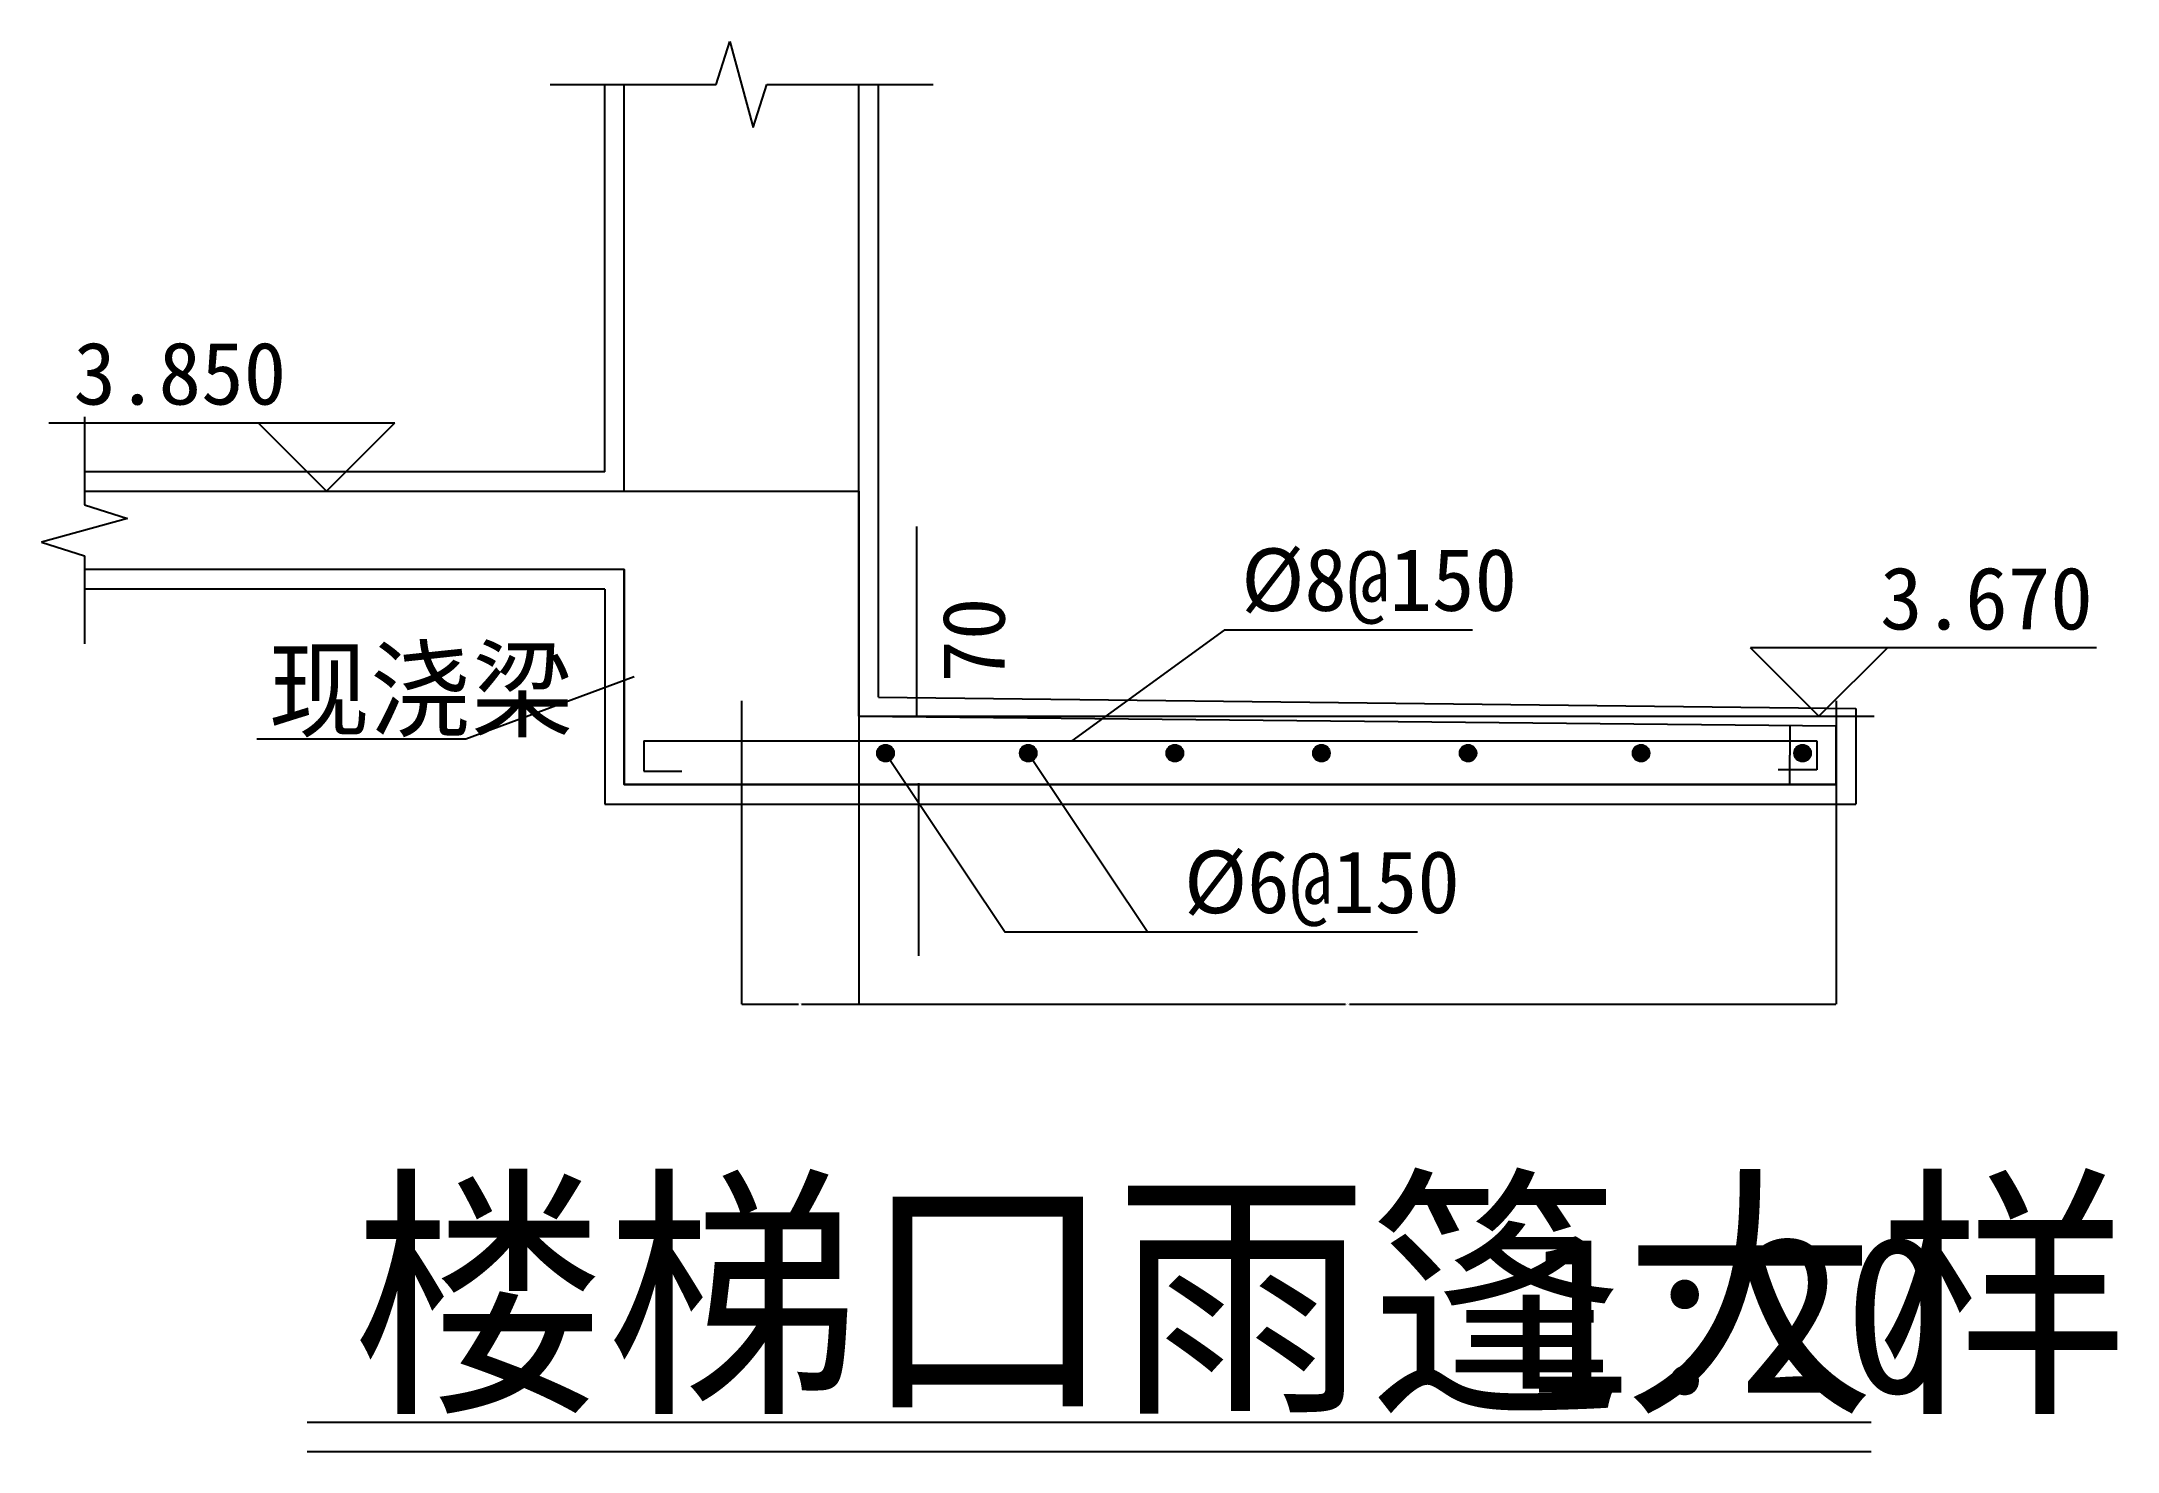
# Model space of a CAD drawing. Header units: metres. Extents: x 16084 to 18208, y 4697 to 6139.
import ezdxf

# ---------------------------------------------------------------- set-up
doc = ezdxf.new("R2010")
doc.units = ezdxf.units.M
for name, color, linetype in [('OTHER', 7, 'Continuous'), ('PUB_DIM', 3, 'Continuous'), ('PUB_TEXT', 7, 'Continuous'), ('PUB_WALL', 255, 'Continuous'), ('S_FLOOR', 2, 'Continuous'), ('S_WALL', 255, 'Continuous')]:
    doc.layers.add(name, color=color, linetype=linetype)
doc.dimstyles.get("Standard").update_dxf_attribs({"dimtxt": 2.5, "dimasz": 2.5, "dimexe": 1.25, "dimexo": 0.625, "dimtad": 1, "dimcen": 2.5, "dimazin": 3, "dimtfac": 1, "dimtmove": 0, "dimatfit": 3})

# ---------------------------------------------------------------- blocks, each defined once
blk = doc.blocks.new('_CLOSEDFILLED')
at = {"color": 0, "linetype": 'BYBLOCK'}
blk.add_solid([(-1, 0.2), (0, 0), (-1, -0.2)], dxfattribs=at)
blk = doc.blocks.new('*D1')
for p, q in [((17872.34, 5438.88), (17872.34, 5408.88)), ((17872.09, 5408.88), (17871.84, 5408.88)), ((17872.34, 5378.88), (17872.34, 5408.88)), ((17872.34, 5408.88), (17872.34, 5408.88)), ((17872.59, 5408.88), (17872.84, 5408.88))]:
    blk.add_line(p, q)
at = {"layer": 'Defpoints'}
for p in [(17872.34, 5438.88), (17872.34, 5408.88), (17872.34, 5378.88)]:
    blk.add_point(p, dxfattribs=at)
at = {"layer": 'PUB_DIM', "xscale": 0.25, "yscale": 0.25}
blk.add_blockref('_CLOSEDFILLED', (17872.34, 5408.88), dxfattribs=at)
at = {"layer": 'PUB_DIM', "xscale": 0.25, "yscale": 0.25, "rotation": 180}
blk.add_blockref('_CLOSEDFILLED', (17872.34, 5408.88), dxfattribs=at)
at = {"layer": 'PUB_DIM', "insert": (17872.34, 5410.005), "char_height": 1, "attachment_point": 5}
blk.add_mtext('0', dxfattribs=at)
blk = doc.blocks.new('*D2')
for p, q in [((16919.87, 5464.63), (16919.87, 5154.2)), ((17919.87, 5464.63), (17919.87, 5154.2)), ((16920.12, 5154.2), (17417.87, 5154.2)), ((17421.87, 5154.2), (17919.62, 5154.2))]:
    blk.add_line(p, q)
at = {"layer": 'Defpoints'}
for p in [(16919.87, 5464.63), (17919.87, 5464.63), (16919.87, 5154.2)]:
    blk.add_point(p, dxfattribs=at)
at = {"layer": 'PUB_DIM', "xscale": 0.25, "yscale": 0.25, "rotation": 180}
blk.add_blockref('_CLOSEDFILLED', (16919.87, 5154.2), dxfattribs=at)
at = {"layer": 'PUB_DIM', "xscale": 0.25, "yscale": 0.25}
blk.add_blockref('_CLOSEDFILLED', (17919.87, 5154.2), dxfattribs=at)
at = {"layer": 'PUB_DIM', "insert": (17419.87, 5154.2), "char_height": 1, "attachment_point": 5}
blk.add_mtext('1000', dxfattribs=at)
blk = doc.blocks.new('*D3')
for p, q in [((16799.87, 5464.63), (16799.87, 5154.2)), ((16919.87, 5464.63), (16919.87, 5154.2)), ((16800.12, 5154.2), (16858.37, 5154.2)), ((16861.37, 5154.2), (16919.62, 5154.2))]:
    blk.add_line(p, q)
at = {"layer": 'Defpoints'}
for p in [(16799.87, 5464.63), (16919.87, 5464.63), (16799.87, 5154.2)]:
    blk.add_point(p, dxfattribs=at)
at = {"layer": 'PUB_DIM', "xscale": 0.25, "yscale": 0.25, "rotation": 180}
blk.add_blockref('_CLOSEDFILLED', (16799.87, 5154.2), dxfattribs=at)
at = {"layer": 'PUB_DIM', "xscale": 0.25, "yscale": 0.25}
blk.add_blockref('_CLOSEDFILLED', (16919.87, 5154.2), dxfattribs=at)
at = {"layer": 'PUB_DIM', "insert": (16859.87, 5154.2), "char_height": 1, "attachment_point": 5}
blk.add_mtext('120', dxfattribs=at)

msp = doc.modelspace()

# ---------------------------------------------------------------- hatches: boundary and pattern name
h = msp.add_hatch()
h.set_pattern_fill('SOLID')
h.paths.add_polyline_path([(16955.83, 5411.03, 1), (16938.7, 5411.03, 1)])
h = msp.add_hatch()
h.set_pattern_fill('SOLID')
h.paths.add_polyline_path([(17101.83, 5411.03, 1), (17084.7, 5411.03, 1)])
h = msp.add_hatch()
h.set_pattern_fill('SOLID')
h.paths.add_polyline_path([(17251.83, 5411.03, 1), (17234.7, 5411.03, 1)])
h = msp.add_hatch()
h.set_pattern_fill('SOLID')
h.paths.add_polyline_path([(17401.83, 5411.03, 1), (17384.7, 5411.03, 1)])
h = msp.add_hatch()
h.set_pattern_fill('SOLID')
h.paths.add_polyline_path([(17551.83, 5411.03, 1), (17534.7, 5411.03, 1)])
h = msp.add_hatch()
h.set_pattern_fill('SOLID')
h.paths.add_polyline_path([(17728.86, 5411.03, 1), (17711.72, 5411.03, 1)])
h = msp.add_hatch()
h.set_pattern_fill('SOLID')
h.paths.add_polyline_path([(17894.09, 5411.03, 1), (17876.96, 5411.03, 1)])

# ---------------------------------------------------------------- linework, layer by layer
for p, q in [((16660, 5698.88), (16660, 6094.79)), ((16940, 5468.3), (16940, 6094.79)), ((16660, 5698.88), (16127.74, 5698.88)), ((16660, 5578.88), (16127.74, 5578.88)), ((16660, 5578.88), (16660, 5358.88)), ((17293.9, 5536.9), (17138.01, 5423.48)), ((17547.72, 5536.9), (17293.9, 5536.9)), ((16517.79, 5425.66), (16690, 5489.43)), ((16940, 5468.3), (17940, 5456.63)), ((17940, 5456.63), (17940, 5358.88)), ((16303.88, 5425.66), (16517.79, 5425.66)), ((16947.27, 5411.03), (17069.61, 5227.89)), ((17093.27, 5411.03), (17215.61, 5227.89)), ((16660, 5358.88), (17940, 5358.88)), ((17491.72, 5227.89), (17069.61, 5227.89))]:
    msp.add_line(p, q)
for centre in [(16947.27, 5411.03), (17093.27, 5411.03), (17243.27, 5411.03), (17393.27, 5411.03), (17543.27, 5411.03), (17720.29, 5411.03), (17885.52, 5411.03)]:
    msp.add_circle(centre, 8.57)
at = {"layer": 'OTHER'}
for p, q in [((16774, 6094.79), (16788, 6138.79)), ((16788, 6138.79), (16812, 6050.79)), ((16604, 6094.79), (16774, 6094.79)), ((16812, 6050.79), (16826, 6094.79)), ((16826, 6094.79), (16996, 6094.79)), ((16127.74, 5754.88), (16127.74, 5664.88)), ((16171.74, 5650.88), (16083.74, 5626.88)), ((16127.74, 5664.88), (16171.74, 5650.88)), ((16083.74, 5626.88), (16127.74, 5612.88)), ((16127.74, 5612.88), (16127.74, 5522.88))]:
    msp.add_line(p, q, dxfattribs=at)
at = {"layer": 'PUB_DIM'}
for p, q in [((16091.36, 5748.88), (16445.24, 5748.88)), ((16305.24, 5748.88), (16375.24, 5678.88)), ((16375.24, 5678.88), (16445.24, 5748.88)), ((18186.17, 5518.88), (17832.28, 5518.88)), ((17902.28, 5448.88), (17832.28, 5518.88)), ((17972.28, 5518.88), (17902.28, 5448.88)), ((16920, 5448.88), (17958.91, 5448.88)), ((16700, 5423.48), (16700, 5392.54)), ((16700, 5423.48), (17900, 5423.48)), ((17900, 5423.48), (17900, 5393.95)), ((16700, 5392.54), (16739.02, 5392.54)), ((17900, 5393.95), (17860.51, 5393.95))]:
    msp.add_line(p, q, dxfattribs=at)
for points in [[(16979.45, 5448.88), (16979.45, 5642.99)], [(16981.16, 5380.41), (16981.16, 5203.75)]]:
    msp.add_lwpolyline(points, dxfattribs=at)
at = {"layer": 'PUB_TEXT'}
for points in [[(16355.44, 4726.89), (17955.72, 4726.89)], [(16355.44, 4696.89), (17955.72, 4696.89)]]:
    msp.add_lwpolyline(points, dxfattribs=at)
at = {"layer": 'PUB_WALL'}
for points in [[(16680, 5678.88), (16680, 6094.79)], [(16920, 5678.88), (16920, 6094.79)], [(16127.74, 5678.88), (16920, 5678.88), (16920, 5448.88), (17919.84, 5438.88), (17919.84, 5378.88), (16680, 5378.88), (16680, 5598.88), (16127.74, 5598.88)]]:
    msp.add_lwpolyline(points, dxfattribs=at)
at = {"layer": 'S_FLOOR'}
for p, q in [((16127.74, 5678.88), (16920, 5678.88)), ((16920, 5448.88), (16920, 5678.88)), ((16680, 5598.88), (16127.74, 5598.88)), ((16680, 5598.88), (16680, 5378.88)), ((16920, 5448.88), (17919.84, 5438.88)), ((17919.84, 5378.88), (17919.84, 5438.88)), ((16680, 5378.88), (17919.84, 5378.88))]:
    msp.add_line(p, q, dxfattribs=at)
at = {"layer": 'S_WALL'}
for p, q in [((16680, 5678.88), (16680, 6094.79)), ((16920, 5678.88), (16920, 6094.79))]:
    msp.add_line(p, q, dxfattribs=at)

# ---------------------------------------------------------------- texts
at = {"layer": 'PUB_DIM'}
for s, p in [('3.850', (16116.44, 5767.53)), ('3.670', (17964.82, 5537.53))]:
    msp.add_text(s, height=64, dxfattribs=at).set_placement(p)
at = {"layer": 'PUB_TEXT'}
for s, height, p in [('%%c8@150', 64, (17311.15, 5556.54)), ('现浇梁', 80, (16315.72, 5436.1)), ('%%c6@150', 64, (17252.61, 5247.46)), ('楼梯口雨篷大样', 200, (16401.51, 4756.89)), ('1:20', 160, (17601.71, 4756.89))]:
    msp.add_text(s, height=height, dxfattribs=at).set_placement(p)
msp.add_text('70', height=64, rotation=90, dxfattribs=at).set_placement((17069.2, 5483.14))

# ---------------------------------------------------------------- dimensions: what is measured, and where the dimension line sits
at = {"layer": 'PUB_DIM'}
for base, p1, p2, picture, middle in [((16799.87, 5154.2), (16799.87, 5464.63), (16919.87, 5464.63), '*D3', (16859.87, 5154.2)), ((16919.87, 5154.2), (16919.87, 5464.63), (17919.87, 5464.63), '*D2', (17419.87, 5154.2)), ((17872.34, 5408.88), (17872.34, 5378.88), (17872.34, 5438.88), '*D1', (17872.34, 5410.005))]:
    dim = msp.add_linear_dim(base=base, p1=p1, p2=p2, dimstyle='Standard', dxfattribs=at)
    dim.commit()
    dim.dimension.update_dxf_attribs({"geometry": picture, "text_midpoint": middle})

doc.saveas('drawing.dxf')
